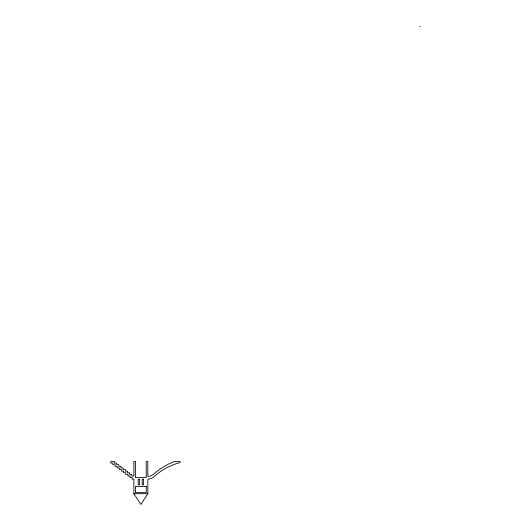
<?xml version="1.0" encoding="UTF-8"?>
<svg xmlns="http://www.w3.org/2000/svg" width="531" height="531" viewBox="0 0 531 531"><rect width="100%" height="100%" fill="white"/><g stroke="black" fill="none" stroke-linecap="round" stroke-linejoin="round"><path stroke-width="0.8" d="M147.83 493.711L140.854 504.45L133.872 493.711L133.872 479.214L132.259 479.214L132.259 477.608L130.115 477.608L130.115 475.995L127.964 475.995L127.964 474.382L125.82 474.382L125.82 472.776L123.67 472.776L123.67 471.163L121.526 471.163L121.526 469.55L119.375 469.55L119.375 467.944L117.232 467.944L117.232 466.331L115.081 466.331L115.081 464.718L112.937 464.718L112.937 463.112L110.787 463.112L110.787 461.499L114.543 461.499L114.543 463.112L116.694 463.112L116.694 464.718L118.838 464.718L118.838 466.331L120.988 466.331L120.988 467.944L123.132 467.944L123.132 469.55L125.283 469.55L125.283 471.163L127.427 471.163L127.427 472.776L129.577 472.776L129.577 474.382L131.728 474.382L131.728 475.995L133.872 475.995L133.872 461.499L135.485 461.499L135.485 477.608L146.224 477.608L146.224 461.499L147.83 461.499L147.83 476.433A11.808 11.808 0 0 0 152.974 474.82A63.667 63.667 0 0 1 172.635 462.269L174.653 461.499L180.042 461.499L180.042 462.574A63.667 63.667 0 0 0 152.974 477.608A11.808 11.808 0 0 1 147.83 479.214L147.83 493.711L133.872 493.711M419.676 26.55L420.213 26.55M139.507 479.214L138.166 479.214L138.166 484.856L139.507 484.856L139.507 479.214M143.536 479.214L142.195 479.214L142.195 484.856L143.536 484.856L143.536 479.214M146.224 486.462L135.485 486.462L135.485 492.635L146.224 492.635L146.224 486.462"/></g></svg>
